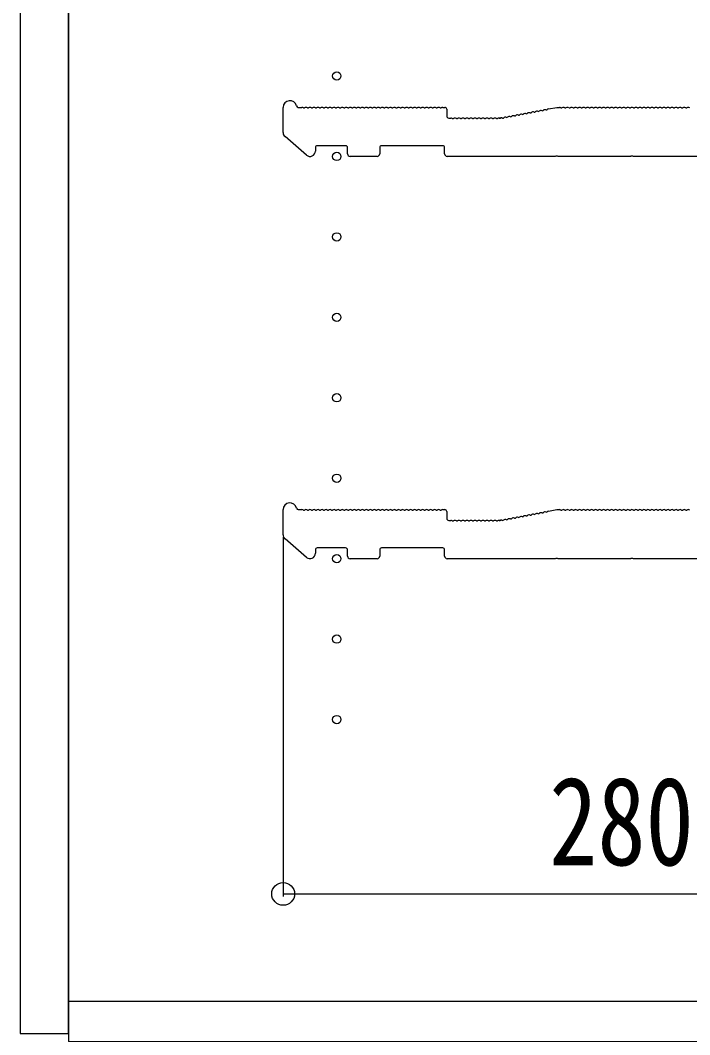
# Model space of a CAD drawing. Units: millimetres, scale not verified. Extents: x -4205 to 4205, y -2970 to 2970.
# Drawn here: x -1888 to -1638.4, y -1972.5 to -1594.2 of the extents above; entities that cross this region are included whole.
import ezdxf
from ezdxf.enums import TextEntityAlignment as Align

# ---------------------------------------------------------------- set-up
doc = ezdxf.new("R2010")
doc.units = ezdxf.units.MM
doc.header["$LTSCALE"] = 20
for name, color, linetype in [('0-2_YKK_11', 7, 'Continuous'), ('0-3_YKK_12', 2, 'Continuous'), ('0-5_YKK_D', 6, 'Continuous')]:
    doc.layers.add(name, color=color, linetype=linetype)
doc.styles.add('ＭＳ ゴシック', font='')
doc.styles.get('ＭＳ ゴシック').set_extended_font_data('MS Gothic')

msp = doc.modelspace()

# ---------------------------------------------------------------- linework, layer by layer
at = {"layer": '0-2_YKK_11'}
for p, q in [((-1789.98, -1636.09), (-1789.98, -1626.7)), ((-1784.36, -1626.7), (-1782.98, -1626.7)), ((-1782.42, -1626.9), (-1782.04, -1626.9)), ((-1780.92, -1626.9), (-1780.54, -1626.9)), ((-1779.42, -1626.9), (-1779.04, -1626.9)), ((-1777.92, -1626.9), (-1777.54, -1626.9)), ((-1776.42, -1626.9), (-1776.04, -1626.9)), ((-1774.92, -1626.9), (-1774.54, -1626.9)), ((-1773.42, -1626.9), (-1773.04, -1626.9)), ((-1771.92, -1626.9), (-1771.54, -1626.9)), ((-1770.42, -1626.9), (-1770.04, -1626.9)), ((-1768.92, -1626.9), (-1768.54, -1626.9)), ((-1767.42, -1626.9), (-1767.04, -1626.9)), ((-1765.92, -1626.9), (-1765.54, -1626.9)), ((-1764.42, -1626.9), (-1764.04, -1626.9)), ((-1762.92, -1626.9), (-1762.54, -1626.9)), ((-1761.42, -1626.9), (-1761.04, -1626.9)), ((-1759.92, -1626.9), (-1759.54, -1626.9)), ((-1758.42, -1626.9), (-1758.04, -1626.9)), ((-1756.92, -1626.9), (-1756.54, -1626.9)), ((-1755.42, -1626.9), (-1755.04, -1626.9)), ((-1753.92, -1626.9), (-1753.54, -1626.9)), ((-1752.42, -1626.9), (-1752.04, -1626.9)), ((-1750.92, -1626.9), (-1750.54, -1626.9)), ((-1749.42, -1626.9), (-1749.04, -1626.9)), ((-1747.92, -1626.9), (-1747.54, -1626.9)), ((-1746.42, -1626.9), (-1746.04, -1626.9)), ((-1744.92, -1626.9), (-1744.54, -1626.9)), ((-1743.42, -1626.9), (-1743.04, -1626.9)), ((-1741.92, -1626.9), (-1741.54, -1626.9)), ((-1740.42, -1626.9), (-1740.04, -1626.9)), ((-1738.92, -1626.9), (-1738.54, -1626.9)), ((-1737.42, -1626.9), (-1737.04, -1626.9)), ((-1735.92, -1626.9), (-1735.54, -1626.9)), ((-1734.42, -1626.9), (-1734.04, -1626.9)), ((-1732.92, -1626.9), (-1732.54, -1626.9)), ((-1731.42, -1626.9), (-1731.04, -1626.9)), ((-1730.48, -1626.7), (-1729.68, -1626.7)), ((-1728.98, -1627.4), (-1728.98, -1630)), ((-1705.24, -1630.19), (-1704.87, -1630.12)), ((-1703.77, -1629.91), (-1703.39, -1629.84)), ((-1702.29, -1629.63), (-1701.92, -1629.56)), ((-1700.82, -1629.35), (-1700.44, -1629.28)), ((-1699.35, -1629.07), (-1698.97, -1629)), ((-1697.87, -1628.79), (-1697.5, -1628.72)), ((-1696.4, -1628.51), (-1696.02, -1628.44)), ((-1694.93, -1628.23), (-1694.55, -1628.16)), ((-1693.45, -1627.95), (-1693.08, -1627.88)), ((-1691.98, -1627.67), (-1691.6, -1627.59)), ((-1686.42, -1626.9), (-1686.04, -1626.9)), ((-1684.92, -1626.9), (-1684.54, -1626.9)), ((-1683.42, -1626.9), (-1683.04, -1626.9)), ((-1681.92, -1626.9), (-1681.54, -1626.9)), ((-1680.42, -1626.9), (-1680.04, -1626.9)), ((-1678.92, -1626.9), (-1678.54, -1626.9)), ((-1677.42, -1626.9), (-1677.04, -1626.9)), ((-1675.92, -1626.9), (-1675.54, -1626.9)), ((-1674.42, -1626.9), (-1674.04, -1626.9)), ((-1672.92, -1626.9), (-1672.54, -1626.9)), ((-1671.42, -1626.9), (-1671.04, -1626.9)), ((-1669.92, -1626.9), (-1669.54, -1626.9)), ((-1668.42, -1626.9), (-1668.04, -1626.9)), ((-1666.92, -1626.9), (-1666.54, -1626.9)), ((-1665.42, -1626.9), (-1665.04, -1626.9)), ((-1663.92, -1626.9), (-1663.54, -1626.9)), ((-1662.42, -1626.9), (-1662.04, -1626.9)), ((-1660.92, -1626.9), (-1660.54, -1626.9)), ((-1659.42, -1626.9), (-1659.04, -1626.9)), ((-1657.92, -1626.9), (-1657.54, -1626.9)), ((-1656.42, -1626.9), (-1656.04, -1626.9)), ((-1654.92, -1626.9), (-1654.54, -1626.9)), ((-1653.42, -1626.9), (-1653.04, -1626.9)), ((-1651.92, -1626.9), (-1651.54, -1626.9)), ((-1650.42, -1626.9), (-1650.04, -1626.9)), ((-1648.92, -1626.9), (-1648.54, -1626.9)), ((-1647.42, -1626.9), (-1647.04, -1626.9)), ((-1645.92, -1626.9), (-1645.54, -1626.9)), ((-1644.42, -1626.9), (-1644.04, -1626.9)), ((-1642.92, -1626.9), (-1642.54, -1626.9)), ((-1641.42, -1626.9), (-1641.04, -1626.9)), ((-1639.92, -1626.9), (-1639.54, -1626.9)), ((-1728.28, -1630.7), (-1727.48, -1630.7)), ((-1726.92, -1630.9), (-1726.54, -1630.9)), ((-1725.42, -1630.9), (-1725.04, -1630.9)), ((-1723.92, -1630.9), (-1723.54, -1630.9)), ((-1722.42, -1630.9), (-1722.04, -1630.9)), ((-1720.92, -1630.9), (-1720.54, -1630.9)), ((-1719.42, -1630.9), (-1719.04, -1630.9)), ((-1717.92, -1630.9), (-1717.54, -1630.9)), ((-1716.42, -1630.9), (-1716.04, -1630.9)), ((-1714.92, -1630.9), (-1714.54, -1630.9)), ((-1713.42, -1630.9), (-1713.04, -1630.9)), ((-1711.92, -1630.9), (-1711.54, -1630.9)), ((-1710.42, -1630.9), (-1710.04, -1630.9)), ((-1709.48, -1630.7), (-1709.05, -1630.7)), ((-1709.05, -1630.7), (-1709.48, -1630.7)), ((-1708.19, -1630.75), (-1707.81, -1630.68)), ((-1706.71, -1630.47), (-1706.34, -1630.4)), ((-1781.29, -1644.51), (-1789.29, -1637.6)), ((-1766.68, -1641), (-1777.28, -1641)), ((-1730.48, -1641), (-1753.28, -1641)), ((-1777.98, -1641.7), (-1777.98, -1643)), ((-1765.98, -1644), (-1765.98, -1641.7)), ((-1754.98, -1645), (-1764.98, -1645)), ((-1753.98, -1641.7), (-1753.98, -1644)), ((-1729.78, -1644), (-1729.78, -1641.7)), ((-1789.98, -1786.09), (-1789.98, -1776.7)), ((-1784.36, -1776.7), (-1782.98, -1776.7)), ((-1782.42, -1776.9), (-1782.04, -1776.9)), ((-1780.92, -1776.9), (-1780.54, -1776.9)), ((-1779.42, -1776.9), (-1779.04, -1776.9)), ((-1777.92, -1776.9), (-1777.54, -1776.9)), ((-1776.42, -1776.9), (-1776.04, -1776.9)), ((-1774.92, -1776.9), (-1774.54, -1776.9)), ((-1773.42, -1776.9), (-1773.04, -1776.9)), ((-1771.92, -1776.9), (-1771.54, -1776.9)), ((-1770.42, -1776.9), (-1770.04, -1776.9)), ((-1768.92, -1776.9), (-1768.54, -1776.9)), ((-1767.42, -1776.9), (-1767.04, -1776.9)), ((-1765.92, -1776.9), (-1765.54, -1776.9)), ((-1764.42, -1776.9), (-1764.04, -1776.9)), ((-1762.92, -1776.9), (-1762.54, -1776.9)), ((-1761.42, -1776.9), (-1761.04, -1776.9)), ((-1759.92, -1776.9), (-1759.54, -1776.9)), ((-1758.42, -1776.9), (-1758.04, -1776.9)), ((-1756.92, -1776.9), (-1756.54, -1776.9)), ((-1755.42, -1776.9), (-1755.04, -1776.9)), ((-1753.92, -1776.9), (-1753.54, -1776.9)), ((-1752.42, -1776.9), (-1752.04, -1776.9)), ((-1750.92, -1776.9), (-1750.54, -1776.9)), ((-1749.42, -1776.9), (-1749.04, -1776.9)), ((-1747.92, -1776.9), (-1747.54, -1776.9)), ((-1746.42, -1776.9), (-1746.04, -1776.9)), ((-1744.92, -1776.9), (-1744.54, -1776.9)), ((-1743.42, -1776.9), (-1743.04, -1776.9)), ((-1741.92, -1776.9), (-1741.54, -1776.9)), ((-1740.42, -1776.9), (-1740.04, -1776.9)), ((-1738.92, -1776.9), (-1738.54, -1776.9)), ((-1737.42, -1776.9), (-1737.04, -1776.9)), ((-1735.92, -1776.9), (-1735.54, -1776.9)), ((-1734.42, -1776.9), (-1734.04, -1776.9)), ((-1732.92, -1776.9), (-1732.54, -1776.9)), ((-1731.42, -1776.9), (-1731.04, -1776.9)), ((-1730.48, -1776.7), (-1729.68, -1776.7)), ((-1728.98, -1777.4), (-1728.98, -1780)), ((-1691.98, -1777.67), (-1691.6, -1777.59)), ((-1686.42, -1776.9), (-1686.04, -1776.9)), ((-1684.92, -1776.9), (-1684.54, -1776.9)), ((-1683.42, -1776.9), (-1683.04, -1776.9)), ((-1681.92, -1776.9), (-1681.54, -1776.9)), ((-1680.42, -1776.9), (-1680.04, -1776.9)), ((-1678.92, -1776.9), (-1678.54, -1776.9)), ((-1677.42, -1776.9), (-1677.04, -1776.9)), ((-1675.92, -1776.9), (-1675.54, -1776.9)), ((-1674.42, -1776.9), (-1674.04, -1776.9)), ((-1672.92, -1776.9), (-1672.54, -1776.9)), ((-1671.42, -1776.9), (-1671.04, -1776.9)), ((-1669.92, -1776.9), (-1669.54, -1776.9)), ((-1668.42, -1776.9), (-1668.04, -1776.9)), ((-1666.92, -1776.9), (-1666.54, -1776.9)), ((-1665.42, -1776.9), (-1665.04, -1776.9)), ((-1663.92, -1776.9), (-1663.54, -1776.9)), ((-1662.42, -1776.9), (-1662.04, -1776.9)), ((-1660.92, -1776.9), (-1660.54, -1776.9)), ((-1659.42, -1776.9), (-1659.04, -1776.9)), ((-1657.92, -1776.9), (-1657.54, -1776.9)), ((-1656.42, -1776.9), (-1656.04, -1776.9)), ((-1654.92, -1776.9), (-1654.54, -1776.9)), ((-1653.42, -1776.9), (-1653.04, -1776.9)), ((-1651.92, -1776.9), (-1651.54, -1776.9)), ((-1650.42, -1776.9), (-1650.04, -1776.9)), ((-1648.92, -1776.9), (-1648.54, -1776.9)), ((-1647.42, -1776.9), (-1647.04, -1776.9)), ((-1645.92, -1776.9), (-1645.54, -1776.9)), ((-1644.42, -1776.9), (-1644.04, -1776.9)), ((-1642.92, -1776.9), (-1642.54, -1776.9)), ((-1641.42, -1776.9), (-1641.04, -1776.9)), ((-1639.92, -1776.9), (-1639.54, -1776.9)), ((-1728.28, -1780.7), (-1727.48, -1780.7)), ((-1726.92, -1780.9), (-1726.54, -1780.9)), ((-1725.42, -1780.9), (-1725.04, -1780.9)), ((-1723.92, -1780.9), (-1723.54, -1780.9)), ((-1722.42, -1780.9), (-1722.04, -1780.9)), ((-1720.92, -1780.9), (-1720.54, -1780.9)), ((-1719.42, -1780.9), (-1719.04, -1780.9)), ((-1717.92, -1780.9), (-1717.54, -1780.9)), ((-1716.42, -1780.9), (-1716.04, -1780.9)), ((-1714.92, -1780.9), (-1714.54, -1780.9)), ((-1713.42, -1780.9), (-1713.04, -1780.9)), ((-1711.92, -1780.9), (-1711.54, -1780.9)), ((-1710.42, -1780.9), (-1710.04, -1780.9)), ((-1709.48, -1780.7), (-1709.05, -1780.7)), ((-1709.05, -1780.7), (-1709.48, -1780.7)), ((-1708.19, -1780.75), (-1707.81, -1780.68)), ((-1706.71, -1780.47), (-1706.34, -1780.4)), ((-1705.24, -1780.19), (-1704.87, -1780.12)), ((-1703.77, -1779.91), (-1703.39, -1779.84)), ((-1702.29, -1779.63), (-1701.92, -1779.56)), ((-1700.82, -1779.35), (-1700.44, -1779.28)), ((-1699.35, -1779.07), (-1698.97, -1779)), ((-1697.87, -1778.79), (-1697.5, -1778.72)), ((-1696.4, -1778.51), (-1696.02, -1778.44)), ((-1694.93, -1778.23), (-1694.55, -1778.16)), ((-1693.45, -1777.95), (-1693.08, -1777.88)), ((-1781.29, -1794.51), (-1789.29, -1787.6)), ((-1777.98, -1791.7), (-1777.98, -1793)), ((-1766.68, -1791), (-1777.28, -1791)), ((-1765.98, -1794), (-1765.98, -1791.7)), ((-1753.98, -1791.7), (-1753.98, -1794)), ((-1730.48, -1791), (-1753.28, -1791)), ((-1729.78, -1794), (-1729.78, -1791.7)), ((-1754.98, -1795), (-1764.98, -1795))]:
    msp.add_line(p, q, dxfattribs=at)
for points in [[(-1691.09, -1627.29), (-1687.98, -1626.7), (-1686.98, -1626.7)], [(-1708.77, -1630.66), (-1708.92, -1630.69), (-1708.77, -1630.66)], [(-1604.98, -1645), (-1631.41, -1645), (-1631.65, -1644.87), (-1632.31, -1644.87), (-1632.55, -1645), (-1659.41, -1645), (-1659.65, -1644.87), (-1660.31, -1644.87), (-1660.55, -1645), (-1687.41, -1645), (-1687.65, -1644.87), (-1688.31, -1644.87), (-1688.55, -1645), (-1728.78, -1645)], [(-1691.09, -1777.29), (-1687.98, -1776.7), (-1686.98, -1776.7)], [(-1708.77, -1780.66), (-1708.92, -1780.69), (-1708.77, -1780.66)], [(-1604.98, -1795), (-1631.41, -1795), (-1631.65, -1794.87), (-1632.31, -1794.87), (-1632.55, -1795), (-1659.41, -1795), (-1659.65, -1794.87), (-1660.31, -1794.87), (-1660.55, -1795), (-1687.41, -1795), (-1687.65, -1794.87), (-1688.31, -1794.87), (-1688.55, -1795), (-1728.78, -1795)]]:
    msp.add_lwpolyline(points, dxfattribs=at)
for centre, radius, start, end in [((-1787.48, -1626.7), 2.5, 12.6356, 180), ((-1784.36, -1626), 0.7, 192.6356, 270), ((-1782.98, -1627.58), 0.88, 50.536, 90), ((-1781.48, -1627.58), 0.88, 50.536, 129.464), ((-1779.98, -1627.58), 0.88, 50.536, 129.464), ((-1778.48, -1627.58), 0.88, 50.536, 129.464), ((-1776.98, -1627.58), 0.88, 50.536, 129.464), ((-1775.48, -1627.58), 0.88, 50.536, 129.464), ((-1773.98, -1627.58), 0.88, 50.536, 129.464), ((-1772.48, -1627.58), 0.88, 50.536, 129.464), ((-1770.98, -1627.58), 0.88, 50.536, 129.464), ((-1769.48, -1627.58), 0.88, 50.536, 129.464), ((-1767.98, -1627.58), 0.88, 50.536, 129.464), ((-1766.48, -1627.58), 0.88, 50.536, 129.464), ((-1764.98, -1627.58), 0.88, 50.536, 129.464), ((-1763.48, -1627.58), 0.88, 50.536, 129.464), ((-1761.98, -1627.58), 0.88, 50.536, 129.464), ((-1760.48, -1627.58), 0.88, 50.536, 129.464), ((-1758.98, -1627.58), 0.88, 50.536, 129.464), ((-1757.48, -1627.58), 0.88, 50.536, 129.464), ((-1755.98, -1627.58), 0.88, 50.536, 129.464), ((-1754.48, -1627.58), 0.88, 50.536, 129.464), ((-1752.98, -1627.58), 0.88, 50.536, 129.464), ((-1751.48, -1627.58), 0.88, 50.536, 129.464), ((-1749.98, -1627.58), 0.88, 50.536, 129.464), ((-1748.48, -1627.58), 0.88, 50.536, 129.464), ((-1746.98, -1627.58), 0.88, 50.536, 129.464), ((-1745.48, -1627.58), 0.88, 50.536, 129.464), ((-1743.98, -1627.58), 0.88, 50.536, 129.464), ((-1742.48, -1627.58), 0.88, 50.536, 129.464), ((-1740.98, -1627.58), 0.88, 50.536, 129.464), ((-1739.48, -1627.58), 0.88, 50.536, 129.464), ((-1737.98, -1627.58), 0.88, 50.536, 129.464), ((-1736.48, -1627.58), 0.88, 50.536, 129.464), ((-1734.98, -1627.58), 0.88, 50.536, 129.464), ((-1733.48, -1627.58), 0.88, 50.536, 129.464), ((-1731.98, -1627.58), 0.88, 50.536, 129.464), ((-1730.48, -1627.58), 0.88, 90, 129.464), ((-1729.68, -1627.4), 0.7, 0, 90), ((-1728.28, -1630), 0.7, 180, 270), ((-1705.66, -1630.96), 0.88, 61.3203, 140.2483), ((-1704.19, -1630.68), 0.88, 61.3203, 140.2483), ((-1702.71, -1630.4), 0.88, 61.3203, 140.2483), ((-1701.24, -1630.12), 0.88, 61.3203, 140.2483), ((-1699.77, -1629.84), 0.88, 61.3203, 140.2483), ((-1698.29, -1629.56), 0.88, 61.3203, 140.2483), ((-1696.82, -1629.28), 0.88, 61.3203, 140.2483), ((-1695.35, -1629), 0.88, 61.3203, 140.2483), ((-1693.87, -1628.72), 0.88, 61.3203, 140.2483), ((-1692.4, -1628.44), 0.88, 61.3203, 140.2483), ((-1690.93, -1628.16), 0.88, 100.7843, 140.2483), ((-1686.98, -1627.58), 0.88, 50.536, 90), ((-1685.48, -1627.58), 0.88, 50.536, 129.464), ((-1683.98, -1627.58), 0.88, 50.536, 129.464), ((-1682.48, -1627.58), 0.88, 50.536, 129.464), ((-1680.98, -1627.58), 0.88, 50.536, 129.464), ((-1679.48, -1627.58), 0.88, 50.536, 129.464), ((-1677.98, -1627.58), 0.88, 50.536, 129.464), ((-1676.48, -1627.58), 0.88, 50.536, 129.464), ((-1674.98, -1627.58), 0.88, 50.536, 129.464), ((-1673.48, -1627.58), 0.88, 50.536, 129.464), ((-1671.98, -1627.58), 0.88, 50.536, 129.464), ((-1670.48, -1627.58), 0.88, 50.536, 129.464), ((-1668.98, -1627.58), 0.88, 50.536, 129.464), ((-1667.48, -1627.58), 0.88, 50.536, 129.464), ((-1665.98, -1627.58), 0.88, 50.536, 129.464), ((-1664.48, -1627.58), 0.88, 50.536, 129.464), ((-1662.98, -1627.58), 0.88, 50.536, 129.464), ((-1661.48, -1627.58), 0.88, 50.536, 129.464), ((-1659.98, -1627.58), 0.88, 50.536, 129.464), ((-1658.48, -1627.58), 0.88, 50.536, 129.464), ((-1656.98, -1627.58), 0.88, 50.536, 129.464), ((-1655.48, -1627.58), 0.88, 50.536, 129.464), ((-1653.98, -1627.58), 0.88, 50.536, 129.464), ((-1652.48, -1627.58), 0.88, 50.536, 129.464), ((-1650.98, -1627.58), 0.88, 50.536, 129.464), ((-1649.48, -1627.58), 0.88, 50.536, 129.464), ((-1647.98, -1627.58), 0.88, 50.536, 129.464), ((-1646.48, -1627.58), 0.88, 50.536, 129.464), ((-1644.98, -1627.58), 0.88, 50.536, 129.464), ((-1643.48, -1627.58), 0.88, 50.536, 129.464), ((-1641.98, -1627.58), 0.88, 50.536, 129.464), ((-1640.48, -1627.58), 0.88, 50.536, 129.464), ((-1638.98, -1627.58), 0.88, 50.536, 129.464), ((-1727.48, -1631.58), 0.88, 50.536, 90), ((-1725.98, -1631.58), 0.88, 50.536, 129.464), ((-1724.48, -1631.58), 0.88, 50.536, 129.464), ((-1722.98, -1631.58), 0.88, 50.536, 129.464), ((-1721.48, -1631.58), 0.88, 50.536, 129.464), ((-1719.98, -1631.58), 0.88, 50.536, 129.464), ((-1718.48, -1631.58), 0.88, 50.536, 129.464), ((-1716.98, -1631.58), 0.88, 50.536, 129.464), ((-1715.48, -1631.58), 0.88, 50.536, 129.464), ((-1713.98, -1631.58), 0.88, 50.536, 129.464), ((-1712.48, -1631.58), 0.88, 50.536, 129.464), ((-1710.98, -1631.58), 0.88, 50.536, 129.464), ((-1709.48, -1631.58), 0.88, 90, 129.464), ((-1709.05, -1630), 0.7, 270, 280.7843), ((-1709.05, -1630), 0.7, 270, 280.7843), ((-1708.61, -1631.53), 0.88, 61.3203, 100.7843), ((-1707.14, -1631.24), 0.88, 61.3203, 140.2483), ((-1787.98, -1636.09), 2, 180, 229.1613), ((-1777.28, -1641.7), 0.7, 90, 180), ((-1766.68, -1641.7), 0.7, 0, 90), ((-1753.28, -1641.7), 0.7, 90, 180), ((-1730.48, -1641.7), 0.7, 0, 90), ((-1779.98, -1643), 2, 229.1613, 0), ((-1764.98, -1644), 1, 180, 270), ((-1754.98, -1644), 1, 270, 0), ((-1728.78, -1644), 1, 180, 270), ((-1787.48, -1776.7), 2.5, 12.6356, 180), ((-1784.36, -1776), 0.7, 192.6356, 270), ((-1782.98, -1777.58), 0.88, 50.536, 90), ((-1781.48, -1777.58), 0.88, 50.536, 129.464), ((-1779.98, -1777.58), 0.88, 50.536, 129.464), ((-1778.48, -1777.58), 0.88, 50.536, 129.464), ((-1776.98, -1777.58), 0.88, 50.536, 129.464), ((-1775.48, -1777.58), 0.88, 50.536, 129.464), ((-1773.98, -1777.58), 0.88, 50.536, 129.464), ((-1772.48, -1777.58), 0.88, 50.536, 129.464), ((-1770.98, -1777.58), 0.88, 50.536, 129.464), ((-1769.48, -1777.58), 0.88, 50.536, 129.464), ((-1767.98, -1777.58), 0.88, 50.536, 129.464), ((-1766.48, -1777.58), 0.88, 50.536, 129.464), ((-1764.98, -1777.58), 0.88, 50.536, 129.464), ((-1763.48, -1777.58), 0.88, 50.536, 129.464), ((-1761.98, -1777.58), 0.88, 50.536, 129.464), ((-1760.48, -1777.58), 0.88, 50.536, 129.464), ((-1758.98, -1777.58), 0.88, 50.536, 129.464), ((-1757.48, -1777.58), 0.88, 50.536, 129.464), ((-1755.98, -1777.58), 0.88, 50.536, 129.464), ((-1754.48, -1777.58), 0.88, 50.536, 129.464), ((-1752.98, -1777.58), 0.88, 50.536, 129.464), ((-1751.48, -1777.58), 0.88, 50.536, 129.464), ((-1749.98, -1777.58), 0.88, 50.536, 129.464), ((-1748.48, -1777.58), 0.88, 50.536, 129.464), ((-1746.98, -1777.58), 0.88, 50.536, 129.464), ((-1745.48, -1777.58), 0.88, 50.536, 129.464), ((-1743.98, -1777.58), 0.88, 50.536, 129.464), ((-1742.48, -1777.58), 0.88, 50.536, 129.464), ((-1740.98, -1777.58), 0.88, 50.536, 129.464), ((-1739.48, -1777.58), 0.88, 50.536, 129.464), ((-1737.98, -1777.58), 0.88, 50.536, 129.464), ((-1736.48, -1777.58), 0.88, 50.536, 129.464), ((-1734.98, -1777.58), 0.88, 50.536, 129.464), ((-1733.48, -1777.58), 0.88, 50.536, 129.464), ((-1731.98, -1777.58), 0.88, 50.536, 129.464), ((-1730.48, -1777.58), 0.88, 90, 129.464), ((-1729.68, -1777.4), 0.7, 0, 90), ((-1692.4, -1778.44), 0.88, 61.3203, 140.2483), ((-1690.93, -1778.16), 0.88, 100.7843, 140.2483), ((-1686.98, -1777.58), 0.88, 50.536, 90), ((-1685.48, -1777.58), 0.88, 50.536, 129.464), ((-1683.98, -1777.58), 0.88, 50.536, 129.464), ((-1682.48, -1777.58), 0.88, 50.536, 129.464), ((-1680.98, -1777.58), 0.88, 50.536, 129.464), ((-1679.48, -1777.58), 0.88, 50.536, 129.464), ((-1677.98, -1777.58), 0.88, 50.536, 129.464), ((-1676.48, -1777.58), 0.88, 50.536, 129.464), ((-1674.98, -1777.58), 0.88, 50.536, 129.464), ((-1673.48, -1777.58), 0.88, 50.536, 129.464), ((-1671.98, -1777.58), 0.88, 50.536, 129.464), ((-1670.48, -1777.58), 0.88, 50.536, 129.464), ((-1668.98, -1777.58), 0.88, 50.536, 129.464), ((-1667.48, -1777.58), 0.88, 50.536, 129.464), ((-1665.98, -1777.58), 0.88, 50.536, 129.464), ((-1664.48, -1777.58), 0.88, 50.536, 129.464), ((-1662.98, -1777.58), 0.88, 50.536, 129.464), ((-1661.48, -1777.58), 0.88, 50.536, 129.464), ((-1659.98, -1777.58), 0.88, 50.536, 129.464), ((-1658.48, -1777.58), 0.88, 50.536, 129.464), ((-1656.98, -1777.58), 0.88, 50.536, 129.464), ((-1655.48, -1777.58), 0.88, 50.536, 129.464), ((-1653.98, -1777.58), 0.88, 50.536, 129.464), ((-1652.48, -1777.58), 0.88, 50.536, 129.464), ((-1650.98, -1777.58), 0.88, 50.536, 129.464), ((-1649.48, -1777.58), 0.88, 50.536, 129.464), ((-1647.98, -1777.58), 0.88, 50.536, 129.464), ((-1646.48, -1777.58), 0.88, 50.536, 129.464), ((-1644.98, -1777.58), 0.88, 50.536, 129.464), ((-1643.48, -1777.58), 0.88, 50.536, 129.464), ((-1641.98, -1777.58), 0.88, 50.536, 129.464), ((-1640.48, -1777.58), 0.88, 50.536, 129.464), ((-1638.98, -1777.58), 0.88, 50.536, 129.464), ((-1728.28, -1780), 0.7, 180, 270), ((-1727.48, -1781.58), 0.88, 50.536, 90), ((-1725.98, -1781.58), 0.88, 50.536, 129.464), ((-1724.48, -1781.58), 0.88, 50.536, 129.464), ((-1722.98, -1781.58), 0.88, 50.536, 129.464), ((-1721.48, -1781.58), 0.88, 50.536, 129.464), ((-1719.98, -1781.58), 0.88, 50.536, 129.464), ((-1718.48, -1781.58), 0.88, 50.536, 129.464), ((-1716.98, -1781.58), 0.88, 50.536, 129.464), ((-1715.48, -1781.58), 0.88, 50.536, 129.464), ((-1713.98, -1781.58), 0.88, 50.536, 129.464), ((-1712.48, -1781.58), 0.88, 50.536, 129.464), ((-1710.98, -1781.58), 0.88, 50.536, 129.464), ((-1709.48, -1781.58), 0.88, 90, 129.464), ((-1709.05, -1780), 0.7, 270, 280.7843), ((-1709.05, -1780), 0.7, 270, 280.7843), ((-1708.61, -1781.53), 0.88, 61.3203, 100.7843), ((-1707.14, -1781.24), 0.88, 61.3203, 140.2483), ((-1705.66, -1780.96), 0.88, 61.3203, 140.2483), ((-1704.19, -1780.68), 0.88, 61.3203, 140.2483), ((-1702.71, -1780.4), 0.88, 61.3203, 140.2483), ((-1701.24, -1780.12), 0.88, 61.3203, 140.2483), ((-1699.77, -1779.84), 0.88, 61.3203, 140.2483), ((-1698.29, -1779.56), 0.88, 61.3203, 140.2483), ((-1696.82, -1779.28), 0.88, 61.3203, 140.2483), ((-1695.35, -1779), 0.88, 61.3203, 140.2483), ((-1693.87, -1778.72), 0.88, 61.3203, 140.2483), ((-1787.98, -1786.09), 2, 180, 229.1613), ((-1777.28, -1791.7), 0.7, 90, 180), ((-1766.68, -1791.7), 0.7, 0, 90), ((-1753.28, -1791.7), 0.7, 90, 180), ((-1730.48, -1791.7), 0.7, 0, 90), ((-1779.98, -1793), 2, 229.1613, 0), ((-1764.98, -1794), 1, 180, 270), ((-1754.98, -1794), 1, 270, 0), ((-1728.78, -1794), 1, 180, 270)]:
    msp.add_arc(centre, radius, start, end, dxfattribs=at)
at = {"layer": '0-3_YKK_12'}
msp.add_line((-1869.98, -1960), (-1504.98, -1960), dxfattribs=at)
for points in [[(-1869.98, -1975), (-1489.98, -1975), (-1489.98, -1195), (-1869.98, -1195)], [(-1887.98, -1972), (-1869.98, -1972), (-1869.98, -1198), (-1887.98, -1198)]]:
    msp.add_lwpolyline(points, close=True, dxfattribs=at)
for centre in [(-1769.98, -1615), (-1769.98, -1645), (-1769.98, -1675), (-1769.98, -1705), (-1769.98, -1735), (-1769.98, -1765), (-1769.98, -1795), (-1769.98, -1825), (-1769.98, -1855)]:
    msp.add_circle(centre, 1.55, dxfattribs=at)
at = {"layer": '0-5_YKK_D'}
for p, q in [((-1789.98, -1787), (-1789.98, -1921)), ((-1789.98, -1920), (-1509.98, -1920))]:
    msp.add_line(p, q, dxfattribs=at)
msp.add_circle((-1789.98, -1920), 4.25, dxfattribs=at)

# ---------------------------------------------------------------- texts
at = {"layer": '0-5_YKK_D', "style": 'ＭＳ ゴシック', "width": 0.8}
msp.add_text('280', height=32.99, dxfattribs=at).set_placement((-1690.78, -1919.2), align=Align.BOTTOM_LEFT)

doc.saveas('drawing.dxf')
